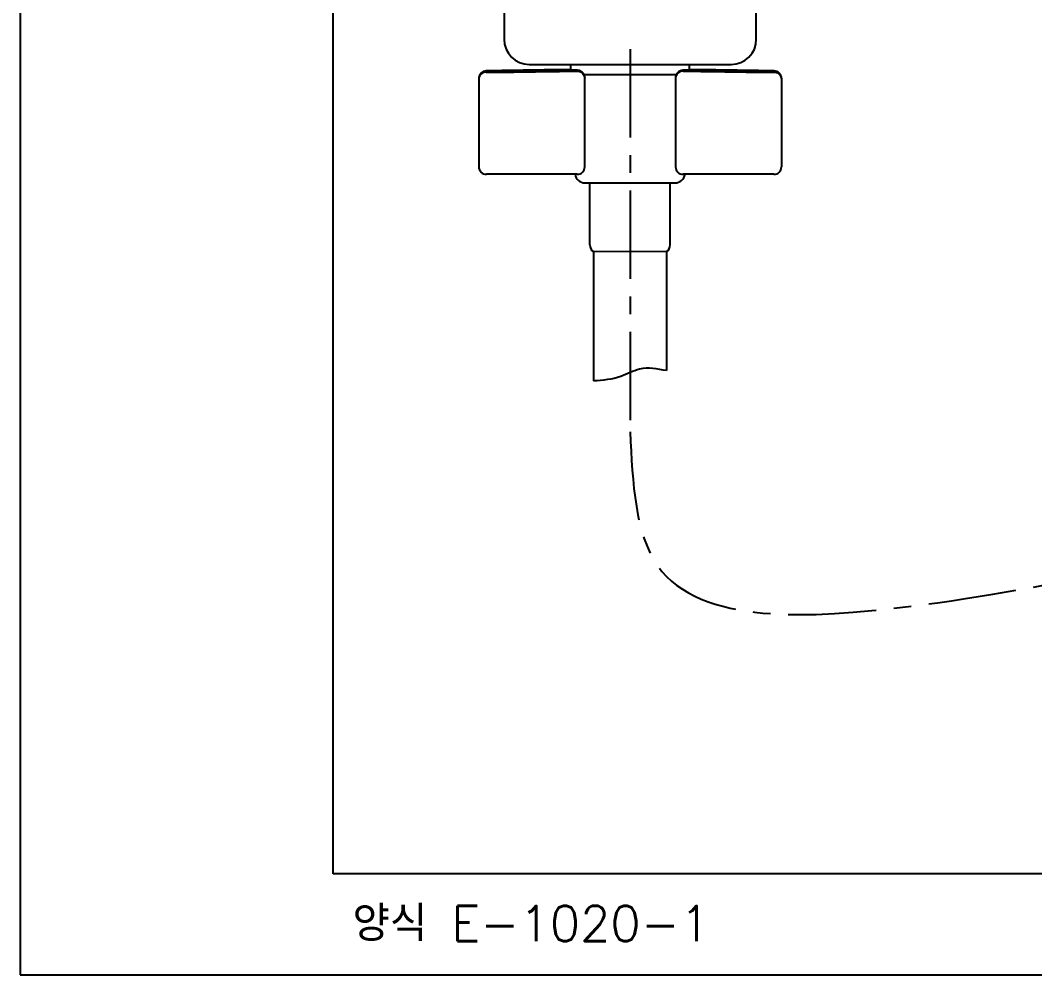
# Model space of a CAD drawing. Extents: x 25424 to 25844, y -4236 to -3939.
# Drawn here: x 25423.6 to 25524.1, y -4235.5 to -4141 of the extents above; entities that cross this region are included whole.
import ezdxf

# ---------------------------------------------------------------- set-up
doc = ezdxf.new("R2010")
doc.units = 0
doc.header["$LTSCALE"] = 7
doc.header["$MEASUREMENT"] = 0
doc.linetypes.add('CENTER', pattern=[2, 1.25, -0.25, 0.25, -0.25])
doc.layers.get('0').update_dxf_attribs({"color": 2, "linetype": 'CONTINUOUS'})
for name, color, linetype in [('CL', 1, 'CENTER'), ('D', 2, 'CONTINUOUS'), ('DWG', 7, 'CONTINUOUS'), ('TXT', 4, 'CONTINUOUS')]:
    doc.layers.add(name, color=color, linetype=linetype)
doc.styles.add('GHS', font='romans', dxfattribs={"bigfont": 'ghs'})

# ---------------------------------------------------------------- blocks, each defined once
blk = doc.blocks.new('BORDER')
for p, q in [((0, 1), (0, 0)), ((0, 0), (1, 0))]:
    blk.add_line(p, q)

msp = doc.modelspace()

# ---------------------------------------------------------------- linework, layer by layer
at = {"layer": 'CL'}
msp.add_line((25484.00775, -4143.82361), (25484.00775, -4181.741104), dxfattribs=at)
msp.add_spline([(25484.00775, -4181.741104), (25486.759122, -4195.030857), (25511.606244, -4199.03397), (25551.856834, -4191.487879), (25579.959145, -4183.505431), (25597.909155, -4155.669661), (25599.586402, -4143.830502)], degree=3, dxfattribs=at)
at = {"layer": 'D'}
msp.add_spline([(25487.63275, -4175.663664), (25484.948559, -4175.521102), (25483.101877, -4176.245978), (25480.38275, -4176.682585)], degree=3, dxfattribs=at)
at = {"layer": 'DWG'}
for p, q in [((25471.519935, -4057.823669), (25471.519935, -4142.823669)), ((25496.519935, -4142.823669), (25496.519935, -4057.823669)), ((25469.745831, -4145.972253), (25469.745919, -4145.972251)), ((25474.019935, -4145.323669), (25493.995565, -4145.323551)), ((25478.085937, -4145.886628), (25478.100452, -4145.886576)), ((25478.13275, -4145.886911), (25478.13275, -4145.323645)), ((25489.88275, -4145.887164), (25489.88275, -4145.323575)), ((25489.937972, -4145.886626), (25489.923458, -4145.886574)), ((25498.278025, -4145.972252), (25498.278112, -4145.972254)), ((25469.011954, -4146.722056), (25469.011954, -4155.461475)), ((25479.430773, -4146.323669), (25488.59313, -4146.323669)), ((25479.430773, -4146.323669), (25488.59313, -4146.323669)), ((25479.430773, -4146.323669), (25488.59313, -4146.323669)), ((25479.511954, -4155.461475), (25479.511954, -4146.663158)), ((25488.511954, -4146.663158), (25488.511954, -4155.461475)), ((25499.011954, -4146.722057), (25499.011954, -4155.461475)), ((25478.761954, -4156.211475), (25469.761954, -4156.211475)), ((25498.261954, -4156.211475), (25489.261954, -4156.211475)), ((25480.03275, -4163.212627), (25480.03275, -4157.069945)), ((25487.98275, -4163.212627), (25487.98275, -4157.069945)), ((25487.63275, -4163.869945), (25480.38275, -4163.875732)), ((25480.38275, -4163.875732), (25480.38275, -4176.682585)), ((25487.63275, -4163.869945), (25487.63275, -4175.663664))]:
    msp.add_line(p, q, dxfattribs=at)
at = {"layer": 'DWG', "color": 7}
msp.add_line((25479.552883, -4157.069945), (25488.462617, -4157.069945), dxfattribs=at)
at = {"layer": 'DWG'}
for centre, radius, start, end in [((25474.019935, -4142.823669), 2.5, 180, 270), ((25494.019935, -4142.823669), 2.5, 270, 0), ((25469.761954, -4146.72208), 0.75, 91.29144777, 180), ((25484.011954, -4778.823975), 633.0125, 90.532151284, 91.293487304), ((25484.011954, -4778.823975), 633.0125, 88.706524758, 89.468609768), ((25498.261954, -4146.72208), 0.75, 0, 88.70855223), ((25469.761954, -4155.461475), 0.75, 180, 270), ((25478.761954, -4155.461475), 0.75, 270, 0), ((25489.261954, -4155.461475), 0.75, 180, 270), ((25498.261954, -4155.461475), 0.75, 270, 0), ((25480.782407, -4163.2353), 0.75, 178.26763468, 237.8), ((25487.233093, -4163.2353), 0.75, 302.2, 1.73236532)]:
    msp.add_arc(centre, radius, start, end, dxfattribs=at)
at = {"layer": 'DWG', "color": 7}
for centre, start, end in [((25479.552883, -4156.069945), 188.13643161, 270), ((25488.462617, -4156.069945), 270, 351.86356839)]:
    msp.add_arc(centre, 1, start, end, dxfattribs=at)
at = {"layer": 'DWG'}
for points in [[(25469.74505, -4146.077015), (25469.517371, -4146.117823), (25469.312957, -4146.226058), (25469.151253, -4146.391425), (25469.047638, -4146.598195), (25469.011969, -4146.8267)], [(25469.74505, -4146.077014), (25469.795874, -4146.085672), (25469.946956, -4146.092172), (25470.192342, -4146.096249), (25470.509418, -4146.09775), (25470.862733, -4146.096978), (25471.225922, -4146.094497), (25471.58117, -4146.090842), (25471.916164, -4146.086475), (25472.223257, -4146.081769), (25472.498312, -4146.077014)], [(25472.498312, -4146.077014), (25473.939961, -4146.052425), (25475.329087, -4146.031839), (25476.680585, -4146.014738), (25478.004836, -4146.000781)], [(25477.155277, -4145.872186), (25477.005001, -4145.864411), (25477.073376, -4145.856601), (25477.144148, -4145.851792)], [(25477.952153, -4145.885028), (25477.913881, -4145.884603), (25477.805891, -4145.883339), (25477.70768, -4145.882092), (25477.618669, -4145.880867), (25477.538327, -4145.87967), (25477.466151, -4145.878503), (25477.40162, -4145.877365), (25477.34424, -4145.876259), (25477.293581, -4145.875186), (25477.249275, -4145.874153), (25477.21097, -4145.873164), (25477.178353, -4145.872227), (25477.151042, -4145.871347), (25477.128698, -4145.870532), (25477.111163, -4145.869799), (25477.098536, -4145.869186), (25477.0914, -4145.868776), (25477.091389, -4145.868779)], [(25477.144148, -4145.851792), (25477.357192, -4145.849003), (25477.847226, -4145.841841), (25478.053297, -4145.838869)], [(25478.085937, -4145.886626), (25477.519759, -4145.879673), (25477.155277, -4145.872186)], [(25478.032243, -4145.885882), (25477.952153, -4145.885028)], [(25478.004836, -4146.000781), (25478.17138, -4145.998801), (25478.330351, -4145.996106), (25478.473025, -4145.992838), (25478.592081, -4145.989164), (25478.681592, -4145.985268), (25478.737052, -4145.981348), (25478.755726, -4145.977616)], [(25478.100454, -4145.886576), (25478.032243, -4145.885882)], [(25478.053297, -4145.838869), (25478.099986, -4145.838367)], [(25478.100449, -4145.886769), (25478.085937, -4145.886626)], [(25478.230819, -4145.888192), (25478.100449, -4145.886769)], [(25478.12302, -4145.886806), (25478.100452, -4145.886574)], [(25478.222379, -4145.887986), (25478.156901, -4145.887178), (25478.12302, -4145.886806)], [(25478.624619, -4145.897338), (25478.565685, -4145.895199), (25478.499391, -4145.893242), (25478.425365, -4145.891458), (25478.343503, -4145.88985), (25478.253909, -4145.888421), (25478.222379, -4145.887986)], [(25478.693285, -4145.900543), (25478.677081, -4145.899697), (25478.624619, -4145.897338)], [(25479.511176, -4146.62944), (25479.50561, -4146.565765), (25479.45885, -4146.385756), (25479.374452, -4146.229947), (25479.263718, -4146.105132), (25479.140618, -4146.014863), (25479.020574, -4145.957742), (25478.923473, -4145.928501), (25478.857922, -4145.915867), (25478.809695, -4145.909529), (25478.767175, -4145.905472), (25478.724054, -4145.90235), (25478.693285, -4145.900543)], [(25478.755726, -4145.977616), (25478.988973, -4146.012766), (25479.199764, -4146.118607), (25479.367249, -4146.284668), (25479.47486, -4146.494525), (25479.511954, -4146.727419)], [(25489.268181, -4145.977616), (25489.034942, -4146.01277), (25488.824158, -4146.118612), (25488.656679, -4146.284673), (25488.549072, -4146.494528), (25488.51198, -4146.727419)], [(25489.135615, -4145.921086), (25489.083177, -4145.932724), (25488.982747, -4145.965763), (25488.866651, -4146.024937), (25488.748057, -4146.116323), (25488.641478, -4146.241479), (25488.561041, -4146.39609), (25488.517446, -4146.572523), (25488.512529, -4146.634258)], [(25488.653843, -4146.224235), (25488.579532, -4146.352061)], [(25488.659676, -4146.21627), (25488.656659, -4146.220363), (25488.653843, -4146.224235)], [(25489.213336, -4145.909626), (25489.158151, -4145.917114), (25489.135615, -4145.921086)], [(25489.397608, -4145.897405), (25489.359363, -4145.899084), (25489.307553, -4145.90187), (25489.26031, -4145.90518), (25489.213336, -4145.909626)], [(25489.268181, -4145.977616), (25489.286856, -4145.981348), (25489.342316, -4145.985268), (25489.431827, -4145.989164), (25489.550883, -4145.992838), (25489.693557, -4145.996106), (25489.852527, -4145.998801), (25490.019071, -4146.000781)], [(25489.817262, -4145.88778), (25489.745927, -4145.888775), (25489.648306, -4145.890441), (25489.561546, -4145.892304), (25489.485051, -4145.894358), (25489.41803, -4145.896608), (25489.397608, -4145.897405)], [(25489.864302, -4145.887344), (25489.793753, -4145.888184)], [(25489.893685, -4145.886883), (25489.854835, -4145.887319), (25489.817262, -4145.88778)], [(25489.937972, -4145.886626), (25489.864302, -4145.887344)], [(25489.923458, -4145.886574), (25489.893685, -4145.886883)], [(25489.93797, -4145.886432), (25489.923453, -4145.886577)], [(25489.923918, -4145.838368), (25489.970484, -4145.838868)], [(25490.055609, -4145.885204), (25489.982831, -4145.885974), (25489.93797, -4145.886432)], [(25490.868683, -4145.872184), (25490.504206, -4145.879672), (25489.937972, -4145.886626)], [(25489.970484, -4145.838868), (25490.176515, -4145.841839), (25490.666596, -4145.849), (25490.879694, -4145.851791)], [(25490.019071, -4146.000781), (25491.342796, -4146.014731), (25492.694084, -4146.031829), (25494.083303, -4146.052414), (25495.525595, -4146.077014)], [(25490.86866, -4145.871495), (25490.860265, -4145.871766), (25490.829164, -4145.872711), (25490.792647, -4145.8737), (25490.750584, -4145.874726), (25490.702806, -4145.875781), (25490.649112, -4145.876861), (25490.589294, -4145.877959), (25490.523148, -4145.879075), (25490.450465, -4145.880205), (25490.37104, -4145.881348), (25490.284719, -4145.882502), (25490.191344, -4145.88366), (25490.090762, -4145.884819), (25490.055609, -4145.885204)], [(25490.879694, -4145.851791), (25490.950491, -4145.8566), (25491.018909, -4145.86441), (25490.868683, -4145.872184)], [(25495.525595, -4146.077014), (25495.80213, -4146.081793), (25496.109795, -4146.086504), (25496.444756, -4146.090866), (25496.799637, -4146.094511), (25497.162428, -4146.096984), (25497.515325, -4146.097749), (25497.831823, -4146.096246), (25498.076885, -4146.092174), (25498.227984, -4146.085675), (25498.278857, -4146.077014)], [(25498.278857, -4146.077014), (25498.50654, -4146.11782), (25498.710958, -4146.226054), (25498.872666, -4146.391421), (25498.976284, -4146.598193), (25499.011954, -4146.8267)], [(25479.511931, -4146.663172), (25479.511176, -4146.62944)], [(25488.514747, -4146.598802), (25488.511954, -4146.663158)], [(25488.512529, -4146.634258), (25488.511975, -4146.663173)], [(25488.516686, -4146.579365), (25488.514747, -4146.598802)], [(25488.528113, -4146.508526), (25488.516686, -4146.579365)], [(25488.530502, -4146.497576), (25488.528113, -4146.508526)], [(25488.546461, -4146.43832), (25488.530502, -4146.497576)], [(25488.552668, -4146.419429), (25488.549047, -4146.430241), (25488.546461, -4146.43832)], [(25488.573306, -4146.36609), (25488.552668, -4146.419429)], [(25488.579532, -4146.352061), (25488.573306, -4146.36609)]]:
    msp.add_spline(points, degree=3, dxfattribs=at)
for points in [[(25478.099986, -4145.838367), (25478.110907, -4145.838272), (25478.121829, -4145.838178), (25478.13275, -4145.838083)], [(25489.88275, -4145.838011), (25489.896473, -4145.83813), (25489.910195, -4145.838249), (25489.923918, -4145.838368)]]:
    msp.add_open_spline(points, degree=3, dxfattribs=at)
at = {"layer": 'TXT'}
for p, q in [((25454.571685, -4225.513435), (25454.571685, -3951.513435)), ((25832.571685, -4225.513435), (25454.571685, -4225.513435))]:
    msp.add_line(p, q, dxfattribs=at)

# ---------------------------------------------------------------- block references
at = {"xscale": 420, "yscale": 297, "zscale": 420}
msp.add_blockref('BORDER', (25423.571685, -4235.513435), dxfattribs=at)

# ---------------------------------------------------------------- texts
at = {"layer": 'DWG', "style": 'GHS'}
msp.add_text('양식 E-1020-1', height=3.5, dxfattribs=at).set_placement((25456.499223, -4232.190124))

doc.saveas('drawing.dxf')
